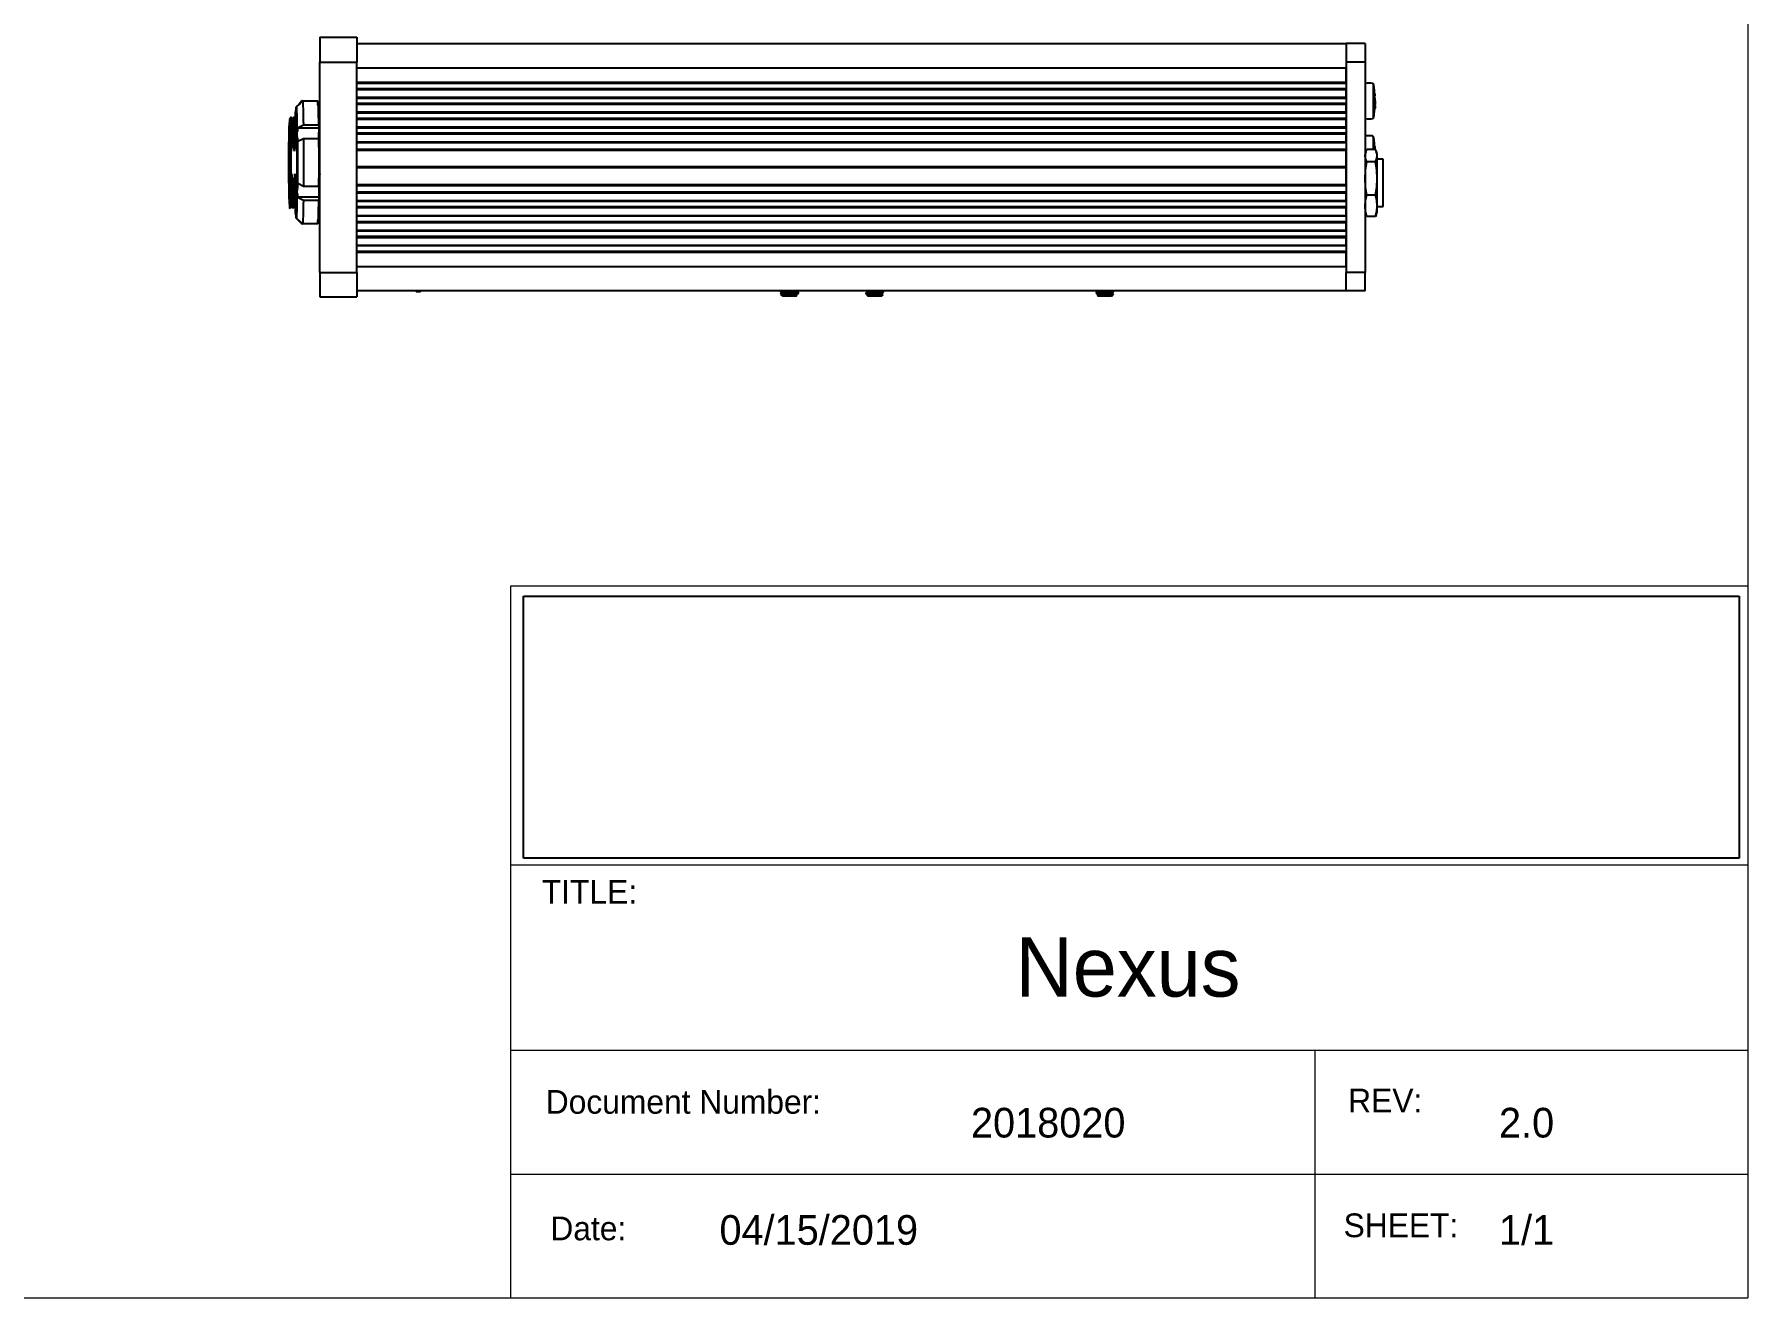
# Model space of a CAD drawing. Header units: inches. Extents: x 10 to 287, y 10 to 200.
# Drawn here: x 148.5 to 287, y 10 to 112.1 of the extents above; entities that cross this region are included whole.
import ezdxf

# ---------------------------------------------------------------- set-up
doc = ezdxf.new("R2010")
doc.units = ezdxf.units.IN
doc.header["$MEASUREMENT"] = 0
doc.layers.add('Layer 1', color=7, linetype='Continuous')
picture_1 = doc.add_image_def('image1.png', size_in_pixel=(1200, 255))

msp = doc.modelspace()

# ---------------------------------------------------------------- linework, layer by layer
at = {"layer": 'Layer 1', "color": 9, "lineweight": 18, "true_color": 0xc0c0c0}
for points in [[(286.98, 199.99), (286.98, 9.98)], [(186.97, 67.49), (186.97, 9.98)], [(286.98, 67.49), (186.97, 67.49)], [(186.97, 44.98), (286.98, 44.98)], [(186.97, 29.99), (286.98, 29.99)], [(251.99, 29.99), (251.99, 9.98)], [(186.97, 19.97), (286.98, 19.97)], [(9.98, 9.98), (286.98, 9.98)]]:
    msp.add_lwpolyline(points, dxfattribs=at)
at = {"layer": 'Layer 1', "color": 7, "lineweight": 25, "true_color": 0xffffff}
for points in [[(171.56, 111.87), (174.55, 111.87)], [(171.56, 111.87), (171.56, 111.83), (171.56, 111.72), (171.56, 111.51), (171.56, 111.27), (171.56, 110.98), (171.56, 110.63), (171.56, 110.24), (171.56, 109.85)], [(174.55, 111.87), (174.55, 111.83), (174.55, 111.72), (174.55, 111.51), (174.55, 111.27), (174.55, 110.98), (174.55, 110.63), (174.55, 110.24), (174.55, 109.85)], [(174.55, 111.37), (254.53, 111.37)], [(254.53, 111.37), (254.53, 111.34), (254.53, 111.23), (254.53, 111.12), (254.53, 110.91), (254.53, 110.7), (254.53, 110.42), (254.53, 110.14), (254.53, 109.85)], [(256.05, 111.37), (254.53, 111.37)], [(256.05, 111.37), (256.05, 111.34), (256.05, 111.23), (256.05, 111.12), (256.05, 110.91), (256.05, 110.7), (256.05, 110.42), (256.05, 110.14), (256.05, 109.85)], [(171.56, 109.85), (174.55, 109.85)], [(171.56, 92.85), (171.56, 109.85)], [(174.55, 92.85), (174.55, 109.85)], [(254.53, 109.85), (254.53, 92.85)], [(256.05, 109.85), (254.53, 109.85)], [(256.05, 109.85), (256.05, 92.85)], [(254.53, 109.36), (174.55, 109.36)], [(174.55, 108.23), (254.53, 108.23)], [(254.53, 108.2), (174.55, 108.2)], [(254.53, 108.13), (174.55, 108.13)], [(254.53, 108.23), (254.53, 109.36)], [(256.72, 108.13), (256.65, 108.13), (256.54, 108.16), (256.47, 108.16), (256.4, 108.16), (256.29, 108.16), (256.22, 108.16), (256.12, 108.13), (256.05, 108.13)], [(256.72, 108.13), (256.72, 108.09), (256.72, 108.02), (256.72, 107.84), (256.72, 107.63), (256.72, 107.35), (256.72, 107.03), (256.72, 106.72), (256.72, 106.36), (256.72, 106.05), (256.72, 105.8), (256.72, 105.55), (256.72, 105.41), (256.72, 105.34), (256.72, 105.3)], [(256.86, 107.1), (256.86, 107.21), (256.82, 107.35), (256.82, 107.49), (256.82, 107.6), (256.79, 107.74), (256.79, 107.84), (256.75, 107.99), (256.72, 108.13)], [(170.11, 106.72), (169.9, 106.47), (169.65, 106.26)], [(169.69, 106.26), (169.93, 106.47), (170.14, 106.72)], [(170.14, 106.72), (170.11, 106.72)], [(170.14, 106.72), (171.41, 106.72)], [(170.14, 106.72), (170.18, 106.61), (170.18, 106.47), (170.18, 106.29), (170.22, 106.08), (170.22, 105.8), (170.22, 105.48), (170.22, 105.16), (170.25, 104.77)], [(171.49, 104.77), (171.49, 105.16), (171.45, 105.48), (171.45, 105.8), (171.45, 106.08), (171.45, 106.29), (171.41, 106.47), (171.41, 106.61), (171.41, 106.72)], [(174.55, 107.74), (254.53, 107.74)], [(174.55, 107.7), (254.53, 107.7)], [(254.53, 107.63), (174.55, 107.63)], [(174.55, 107.03), (254.53, 107.03)], [(254.53, 107), (174.55, 107)], [(254.53, 106.93), (174.55, 106.93)], [(254.53, 107.03), (254.53, 107.63)], [(256.82, 107.1), (256.82, 107.14), (256.82, 107.21), (256.82, 107.24), (256.82, 107.28), (256.82, 107.32), (256.82, 107.35), (256.82, 107.39)], [(256.86, 107.14), (256.86, 107.17), (256.86, 107.21), (256.86, 107.24), (256.86, 107.28), (256.82, 107.32), (256.82, 107.35), (256.82, 107.39)], [(256.86, 107.14), (256.82, 107.14)], [(256.86, 107.1), (256.82, 107.1)], [(256.86, 106.86), (256.86, 106.86), (256.86, 106.89), (256.86, 106.93), (256.86, 106.96), (256.82, 107), (256.82, 107.03), (256.82, 107.07), (256.82, 107.1)], [(256.86, 107.1), (256.86, 107.1), (256.86, 107.14)], [(256.86, 106.72), (256.86, 106.72), (256.86, 106.75), (256.86, 106.79), (256.86, 106.82), (256.86, 106.86)], [(256.86, 106.72), (256.86, 106.68), (256.86, 106.64), (256.86, 106.61), (256.86, 106.57)], [(169.26, 105.45), (169.23, 105.37), (169.19, 105.34), (169.12, 105.23)], [(169.23, 105.37), (169.16, 105.27), (169.12, 105.16)], [(169.16, 105.23), (169.19, 105.3), (169.23, 105.37), (169.26, 105.45)], [(169.26, 105.41), (169.26, 105.45)], [(169.26, 105.45), (169.3, 105.37), (169.33, 105.34), (169.4, 105.23)], [(169.4, 103.29), (169.37, 103.86), (169.37, 104.35), (169.33, 104.88), (169.3, 105.27), (169.26, 105.45)], [(169.51, 105.45), (169.47, 105.37), (169.44, 105.34), (169.4, 105.23)], [(169.4, 105.23), (169.44, 105.3), (169.47, 105.37), (169.51, 105.45)], [(169.51, 105.41), (169.51, 105.45)], [(169.51, 105.45), (169.54, 105.37), (169.58, 105.34), (169.65, 105.23)], [(169.65, 103.29), (169.62, 103.86), (169.62, 104.35), (169.58, 104.88), (169.54, 105.27), (169.51, 105.45)], [(169.65, 106.22), (169.65, 106.22), (169.62, 106.15), (169.62, 106.01), (169.58, 105.8), (169.58, 105.52), (169.58, 105.37)], [(169.62, 105.3), (169.62, 105.37), (169.62, 105.52), (169.65, 105.55), (169.65, 105.52), (169.65, 105.37), (169.69, 105.2), (169.69, 104.95), (169.69, 104.63), (169.72, 104.25), (169.72, 103.79), (169.72, 103.33), (169.72, 102.8), (169.72, 102.27), (169.72, 101.74)], [(169.65, 106.26), (169.69, 106.26)], [(169.65, 106.26), (169.69, 106.19), (169.69, 106.05), (169.69, 105.87), (169.72, 105.66), (169.72, 105.37), (169.72, 105.06), (169.72, 104.7), (169.76, 104.32)], [(169.76, 101.74), (169.76, 102.34), (169.76, 102.94), (169.72, 103.51), (169.72, 104.03), (169.72, 104.53), (169.72, 104.95), (169.69, 105.34), (169.69, 105.66), (169.69, 105.94), (169.65, 106.12), (169.65, 106.19), (169.65, 106.22)], [(169.65, 105.37), (169.65, 105.3), (169.65, 105.27)], [(169.65, 105.3), (169.65, 105.23)], [(171.52, 105.45), (171.49, 105.41)], [(171.56, 105.34), (171.52, 105.45)], [(171.56, 105.41), (171.52, 105.45)], [(174.55, 106.54), (254.53, 106.54)], [(174.55, 106.5), (254.53, 106.5)], [(254.53, 106.43), (174.55, 106.43)], [(174.55, 105.83), (254.53, 105.83)], [(254.53, 105.8), (174.55, 105.8)], [(254.53, 105.73), (174.55, 105.73)], [(174.55, 105.34), (254.53, 105.34)], [(174.55, 105.27), (254.53, 105.27)], [(254.53, 105.83), (254.53, 106.43)], [(256.05, 105.3), (256.12, 105.3), (256.22, 105.27), (256.29, 105.27), (256.4, 105.27), (256.47, 105.27), (256.54, 105.27), (256.65, 105.3), (256.72, 105.3)], [(256.72, 105.3), (256.75, 105.45), (256.79, 105.55), (256.79, 105.69), (256.82, 105.83), (256.82, 105.94), (256.82, 106.08), (256.86, 106.19), (256.86, 106.33)], [(256.86, 106.57), (256.86, 106.54), (256.86, 106.5), (256.86, 106.47), (256.86, 106.43), (256.82, 106.4), (256.82, 106.36), (256.82, 106.33)], [(256.86, 106.33), (256.82, 106.33)], [(256.82, 106.01), (256.82, 106.05), (256.82, 106.08), (256.82, 106.12), (256.82, 106.15), (256.82, 106.19), (256.82, 106.22), (256.82, 106.26), (256.82, 106.33)], [(256.86, 106.29), (256.82, 106.29)], [(256.86, 106.29), (256.86, 106.26), (256.86, 106.22), (256.86, 106.19), (256.86, 106.15), (256.82, 106.12), (256.82, 106.08), (256.82, 106.05), (256.82, 106.01)], [(256.86, 106.33), (256.86, 106.33), (256.86, 106.29)], [(169.12, 105.23), (169.12, 105.2), (169.12, 105.09), (169.09, 104.88), (169.09, 104.56), (169.09, 104.18), (169.05, 103.72), (169.05, 103.19), (169.05, 102.94)], [(169.23, 101.74), (169.23, 101.25), (169.23, 100.75), (169.19, 100.26), (169.19, 99.84), (169.19, 99.45), (169.19, 99.13), (169.16, 98.85), (169.16, 98.67), (169.16, 98.53), (169.12, 98.5), (169.12, 98.53), (169.12, 98.67), (169.09, 98.85), (169.09, 99.13), (169.09, 99.45), (169.09, 99.84), (169.05, 100.26), (169.05, 100.75), (169.05, 101.25), (169.05, 101.74), (169.05, 102.27), (169.05, 102.76), (169.05, 103.22), (169.09, 103.65), (169.09, 104.03), (169.09, 104.39), (169.09, 104.63), (169.12, 104.85), (169.12, 104.95), (169.12, 104.99), (169.16, 104.95), (169.16, 104.85), (169.16, 104.63), (169.19, 104.39), (169.19, 104.03), (169.19, 103.65), (169.19, 103.22), (169.23, 102.76), (169.23, 102.27), (169.23, 101.74)], [(169.16, 105.23), (169.12, 105.23)], [(169.26, 102.66), (169.26, 103.51), (169.23, 104.21), (169.19, 104.77), (169.16, 105.13), (169.12, 105.23)], [(169.12, 105.23), (169.16, 105.23)], [(169.23, 102.94), (169.19, 103.72), (169.19, 104.18), (169.19, 104.56), (169.19, 104.88), (169.16, 105.09), (169.16, 105.23)], [(169.4, 105.23), (169.4, 105.23)], [(169.51, 102.66), (169.51, 103.51), (169.47, 104.21), (169.44, 104.77), (169.4, 105.13), (169.4, 105.23)], [(169.65, 105.23), (169.65, 105.23)], [(169.69, 104.95), (169.69, 105.13), (169.65, 105.23)], [(169.76, 104.32), (169.72, 104.21), (169.72, 103.89), (169.76, 103.68)], [(170.25, 104.77), (169.76, 104.53)], [(171.49, 104.53), (169.76, 104.53)], [(169.76, 104.53), (169.76, 104.32)], [(171.49, 104.77), (170.25, 104.77)], [(171.49, 104.77), (171.49, 104.53)], [(171.49, 104.53), (171.49, 103.68)], [(171.49, 103.68), (171.49, 104.21)], [(254.53, 105.23), (174.55, 105.23)], [(174.55, 104.63), (254.53, 104.63)], [(254.53, 104.6), (174.55, 104.6)], [(254.53, 104.53), (174.55, 104.53)], [(174.55, 104.14), (254.53, 104.14)], [(174.55, 104.07), (254.53, 104.07)], [(254.53, 104.03), (174.55, 104.03)], [(254.53, 104.63), (254.53, 105.23)], [(254.53, 103.43), (254.53, 104.03)], [(256.72, 103.86), (256.65, 103.89), (256.54, 103.89), (256.47, 103.89), (256.4, 103.89), (256.29, 103.89), (256.22, 103.89), (256.12, 103.89), (256.05, 103.86)], [(169.05, 102.94), (169.05, 100.4)], [(169.23, 100.4), (169.23, 102.94)], [(169.23, 102.94), (169.26, 102.66)], [(169.26, 102.66), (169.3, 102.94), (169.33, 103.12), (169.4, 103.29)], [(169.4, 103.29), (169.44, 103.05), (169.47, 102.83), (169.51, 102.66)], [(169.51, 102.66), (169.58, 102.94), (169.62, 103.12), (169.65, 103.29)], [(169.65, 103.29), (169.69, 103.05), (169.72, 102.91)], [(169.76, 103.68), (169.79, 103.47)], [(169.76, 103.68), (169.76, 103.22), (169.76, 102.73), (169.76, 102.23), (169.76, 101.74), (169.76, 101.25), (169.76, 100.75), (169.76, 100.26), (169.76, 99.8)], [(169.79, 103.47), (170.25, 103.68)], [(170.25, 103.68), (171.49, 103.68)], [(170.25, 103.68), (170.25, 103.22), (170.25, 102.73), (170.25, 102.23), (170.25, 101.74), (170.25, 101.25), (170.25, 100.75), (170.25, 100.26), (170.25, 99.8)], [(171.49, 99.8), (171.49, 100.26), (171.52, 100.75), (171.52, 101.25), (171.52, 101.74), (171.52, 102.23), (171.52, 102.73), (171.49, 103.22), (171.49, 103.68)], [(171.52, 102.66), (171.49, 103.51), (171.49, 103.58)], [(171.52, 102.66), (171.56, 102.8)], [(171.52, 102.76), (171.52, 102.66)], [(174.55, 103.43), (254.53, 103.43)], [(254.53, 103.4), (174.55, 103.4)], [(254.53, 103.33), (174.55, 103.33)], [(174.55, 102.83), (254.53, 102.83)], [(174.55, 102.8), (254.53, 102.8)], [(254.53, 102.73), (174.55, 102.73)], [(254.53, 101.42), (254.53, 102.73)], [(256.05, 102.31), (256.08, 102.55), (256.19, 102.8)], [(256.12, 102.62), (256.05, 102.45)], [(256.89, 102.8), (256.19, 102.8)], [(256.72, 103.86), (256.72, 103.86), (256.72, 103.75), (256.72, 103.61), (256.72, 103.4), (256.72, 103.12), (256.72, 102.8)], [(256.86, 102.83), (256.86, 102.98), (256.82, 103.08), (256.82, 103.22), (256.82, 103.36), (256.79, 103.47), (256.79, 103.61), (256.75, 103.72), (256.72, 103.86)], [(256.82, 102.87), (256.82, 102.91), (256.82, 102.94), (256.82, 102.98), (256.82, 103.01), (256.82, 103.05), (256.82, 103.08), (256.82, 103.12), (256.82, 103.15)], [(256.86, 102.91), (256.86, 102.94), (256.86, 102.98), (256.86, 103.01), (256.82, 103.05), (256.82, 103.08), (256.82, 103.12), (256.82, 103.15)], [(256.86, 102.91), (256.82, 102.91)], [(256.82, 102.8), (256.82, 102.83), (256.82, 102.87)], [(256.86, 102.83), (256.82, 102.83)], [(256.86, 102.83), (256.86, 102.83), (256.86, 102.87), (256.86, 102.91)], [(257.03, 102.31), (257, 102.55), (256.89, 102.8)], [(257.03, 102.45), (256.96, 102.62)], [(169.72, 101.74), (169.72, 101.21), (169.72, 100.68), (169.72, 100.15), (169.72, 99.69), (169.72, 99.27), (169.69, 98.88), (169.69, 98.57), (169.69, 98.28), (169.65, 98.11), (169.65, 98), (169.65, 97.93), (169.62, 98), (169.62, 98.04)], [(169.65, 97.26), (169.65, 97.3), (169.65, 97.4), (169.69, 97.58), (169.69, 97.83), (169.69, 98.14), (169.72, 98.53), (169.72, 98.95), (169.72, 99.45), (169.72, 100.01), (169.76, 100.58), (169.76, 101.14), (169.76, 101.74)], [(174.55, 101.42), (254.53, 101.42)], [(174.55, 101.35), (254.53, 101.35)], [(254.53, 101.35), (174.55, 101.35)], [(254.53, 101.32), (174.55, 101.32)], [(254.53, 99.98), (254.53, 101.32)], [(256.19, 101.81), (256.08, 102.06), (256.05, 102.31)], [(256.05, 100.44), (256.08, 101.14), (256.19, 101.81)], [(256.89, 101.81), (256.19, 101.81)], [(256.89, 101.81), (257, 102.06), (257.03, 102.31)], [(257.03, 100.44), (257, 101.14), (256.89, 101.81)], [(257.03, 102.31), (257.03, 102.38), (257.03, 102.45)], [(257.03, 100.44), (257.03, 100.75), (257.03, 101.04), (257.03, 101.32), (257.03, 101.56), (257.03, 101.81), (257.03, 101.99), (257.03, 102.16), (257.03, 102.31)], [(257.53, 102.02), (257.03, 102.02)], [(257.53, 99.38), (257.53, 99.77), (257.53, 100.15), (257.53, 100.54), (257.53, 100.89), (257.53, 101.25), (257.53, 101.53), (257.53, 101.74), (257.53, 101.92), (257.53, 101.99), (257.53, 102.02)], [(169.05, 100.4), (169.05, 99.73), (169.09, 99.24), (169.09, 98.81), (169.09, 98.5), (169.12, 98.21), (169.12, 98.07), (169.12, 98.04)], [(169.12, 98.04), (169.16, 98.07), (169.16, 98.21), (169.19, 98.42), (169.19, 98.78), (169.19, 99.2), (169.23, 99.66), (169.23, 100.22), (169.23, 100.4)], [(169.3, 100.82), (169.26, 100.61), (169.23, 100.4)], [(169.26, 98.25), (169.26, 98.35), (169.3, 98.71), (169.3, 99.27), (169.3, 99.98), (169.3, 100.82)], [(169.44, 100.19), (169.37, 100.47), (169.33, 100.65), (169.3, 100.82)], [(169.4, 98.04), (169.4, 98.14), (169.4, 98.53), (169.4, 99.13), (169.44, 99.62), (169.44, 100.19)], [(169.54, 100.82), (169.51, 100.54), (169.47, 100.37), (169.44, 100.19)], [(169.51, 98.25), (169.51, 98.35), (169.54, 98.71), (169.54, 99.27), (169.54, 99.98), (169.54, 100.82)], [(169.69, 100.19), (169.62, 100.47), (169.58, 100.65), (169.54, 100.82)], [(169.65, 98.04), (169.65, 98.14), (169.65, 98.53), (169.69, 99.13), (169.69, 99.62), (169.69, 100.19)], [(169.72, 100.4), (169.72, 100.37), (169.69, 100.19)], [(169.76, 99.8), (169.76, 99.73), (169.72, 99.38), (169.76, 99.17)], [(169.79, 100.05), (169.76, 99.8)], [(170.25, 99.8), (169.79, 100.05)], [(171.49, 99.8), (170.25, 99.8)], [(171.49, 99.8), (171.49, 98.95)], [(171.56, 100.82), (171.52, 100.58)], [(174.55, 99.98), (254.53, 99.98)], [(254.53, 99.94), (174.55, 99.94)], [(254.53, 99.87), (174.55, 99.87)], [(256.19, 99.1), (256.08, 99.77), (256.05, 100.44)], [(256.89, 99.1), (257, 99.77), (257.03, 100.44)], [(257.03, 98.25), (257.03, 98.46), (257.03, 98.67), (257.03, 98.95), (257.03, 99.24), (257.03, 99.52), (257.03, 99.84), (257.03, 100.15), (257.03, 100.44)], [(169.76, 99.17), (169.72, 98.78), (169.72, 98.42), (169.72, 98.11), (169.72, 97.83), (169.69, 97.61), (169.69, 97.44), (169.69, 97.3), (169.65, 97.26)], [(169.76, 99.17), (169.76, 98.95)], [(169.76, 98.95), (170.25, 98.71)], [(171.49, 98.95), (169.76, 98.95)], [(170.25, 98.71), (170.22, 98.35), (170.22, 98), (170.22, 97.68), (170.22, 97.4), (170.18, 97.19), (170.18, 97.01), (170.18, 96.87), (170.14, 96.8)], [(170.25, 98.71), (171.49, 98.71)], [(171.41, 96.8), (171.41, 96.87), (171.41, 97.01), (171.45, 97.19), (171.45, 97.4), (171.45, 97.68), (171.45, 98), (171.49, 98.35), (171.49, 98.71)], [(171.49, 98.95), (171.49, 98.71)], [(174.55, 99.38), (254.53, 99.38)], [(174.55, 99.34), (254.53, 99.34)], [(254.53, 99.27), (174.55, 99.27)], [(174.55, 98.67), (254.53, 98.67)], [(254.53, 98.64), (174.55, 98.64)], [(254.53, 98.6), (174.55, 98.6)], [(254.53, 98.67), (254.53, 99.27)], [(256.05, 98.25), (256.08, 98.67), (256.19, 99.1)], [(256.89, 99.1), (256.19, 99.1)], [(257.03, 98.25), (257, 98.67), (256.89, 99.1)], [(257.53, 98.18), (257.53, 98.18), (257.53, 98.32), (257.53, 98.5), (257.53, 98.74), (257.53, 99.02), (257.53, 99.38)], [(169.12, 98.04), (169.19, 98.14), (169.26, 98.25)], [(169.26, 98.25), (169.33, 98.14), (169.37, 98.04)], [(169.4, 98.04), (169.44, 98.14), (169.51, 98.25)], [(169.51, 98.25), (169.58, 98.14), (169.65, 98.04)], [(169.58, 98.11), (169.58, 97.97), (169.58, 97.68), (169.62, 97.47), (169.62, 97.33), (169.65, 97.26)], [(169.69, 97.26), (169.65, 97.26)], [(169.65, 97.26), (169.65, 97.26)], [(170.14, 96.8), (170.11, 96.84), (169.69, 97.26)], [(169.69, 97.23), (170.07, 96.84), (170.11, 96.8)], [(171.49, 98.18), (171.52, 98.25)], [(171.52, 98.25), (171.56, 98.18)], [(174.55, 98.18), (254.53, 98.18)], [(174.55, 98.14), (254.53, 98.14)], [(254.53, 98.07), (174.55, 98.07)], [(174.55, 97.47), (254.53, 97.47)], [(254.53, 97.44), (174.55, 97.44)], [(254.53, 97.4), (174.55, 97.4)], [(174.55, 96.98), (254.53, 96.98)], [(254.53, 97.47), (254.53, 98.07)], [(256.19, 97.37), (256.08, 97.79), (256.05, 98.25)], [(256.05, 97.72), (256.12, 97.54)], [(256.12, 97.54), (256.19, 97.37)], [(256.89, 97.37), (256.19, 97.37)], [(256.89, 97.37), (257, 97.79), (257.03, 98.25)], [(256.96, 97.54), (256.89, 97.37)], [(256.96, 97.54), (257.03, 97.72)], [(257.03, 97.72), (257.03, 97.72), (257.03, 97.75), (257.03, 97.79), (257.03, 97.9), (257.03, 98.07), (257.03, 98.25)], [(257.03, 98.18), (257.53, 98.18)], [(170.11, 96.8), (170.14, 96.8)], [(171.41, 96.8), (170.14, 96.8)], [(174.55, 96.94), (254.53, 96.94)], [(254.53, 96.87), (174.55, 96.87)], [(174.55, 96.27), (254.53, 96.27)], [(254.53, 96.24), (174.55, 96.24)], [(254.53, 96.2), (174.55, 96.2)], [(174.55, 95.78), (254.53, 95.78)], [(174.55, 95.74), (254.53, 95.74)], [(254.53, 95.67), (174.55, 95.67)], [(254.53, 96.27), (254.53, 96.87)], [(254.53, 95.07), (254.53, 95.67)], [(174.55, 95.07), (254.53, 95.07)], [(254.53, 95.04), (174.55, 95.04)], [(254.53, 95), (174.55, 95)], [(174.55, 94.58), (254.53, 94.58)], [(174.55, 94.54), (254.53, 94.54)], [(254.53, 94.47), (174.55, 94.47)], [(254.53, 93.34), (254.53, 94.47)], [(171.56, 92.85), (174.55, 92.85)], [(171.56, 92.85), (171.56, 92.46), (171.56, 92.11), (171.56, 91.76), (171.56, 91.44), (171.56, 91.19), (171.56, 91.02), (171.56, 90.91), (171.56, 90.88)], [(174.55, 93.34), (254.53, 93.34)], [(174.55, 92.85), (174.55, 92.46), (174.55, 92.11), (174.55, 91.76), (174.55, 91.44), (174.55, 91.19), (174.55, 91.02), (174.55, 90.91), (174.55, 90.88)], [(254.53, 91.37), (254.53, 91.4), (254.53, 91.48), (254.53, 91.62), (254.53, 91.79), (254.53, 92.04), (254.53, 92.29), (254.53, 92.57), (254.53, 92.85)], [(256.05, 92.85), (254.53, 92.85)], [(256.05, 91.37), (256.05, 91.4), (256.05, 91.48), (256.05, 91.62), (256.05, 91.79), (256.05, 92.04), (256.05, 92.29), (256.05, 92.57), (256.05, 92.85)], [(171.56, 90.88), (174.55, 90.88)], [(254.53, 91.37), (174.55, 91.37)], [(179.35, 91.37), (179.35, 91.3)], [(179.71, 91.3), (179.67, 91.3), (179.63, 91.3), (179.6, 91.3), (179.53, 91.3), (179.46, 91.3), (179.39, 91.3), (179.35, 91.3)], [(179.71, 91.3), (179.71, 91.37)], [(208.81, 91.33), (208.84, 91.37)], [(209.44, 91.37), (209.41, 91.37), (209.2, 91.33), (208.99, 91.33), (208.84, 91.33), (208.81, 91.3)], [(208.81, 91.37), (208.81, 91.37)], [(208.81, 91.33), (208.81, 91.3)], [(208.81, 91.3), (208.88, 91.26), (208.92, 91.23)], [(208.95, 91.19), (208.88, 91.12), (208.81, 91.09)], [(208.81, 91.12), (208.81, 91.12), (208.88, 91.12)], [(208.81, 91.09), (208.99, 90.95)], [(208.88, 91.12), (208.95, 91.12), (208.99, 91.12), (209.09, 91.12), (209.16, 91.12), (209.27, 91.12), (209.34, 91.12), (209.44, 91.12), (209.55, 91.12)], [(208.92, 91.23), (208.92, 91.16)], [(208.95, 91.23), (208.95, 91.23), (209.02, 91.26), (209.13, 91.26), (209.3, 91.26), (209.48, 91.3), (209.69, 91.3), (209.87, 91.33), (210.01, 91.33), (210.08, 91.33), (210.11, 91.33)], [(210.11, 91.3), (210.11, 91.3), (210.08, 91.26), (209.97, 91.26), (209.8, 91.26), (209.62, 91.23), (209.41, 91.23), (209.23, 91.23), (209.06, 91.19), (208.99, 91.19), (208.95, 91.16)], [(209.41, 90.95), (209.23, 90.95), (209.06, 90.95), (208.99, 90.95)], [(209.55, 91.12), (209.3, 91.09), (209.2, 91.05), (209.13, 91.05), (209.09, 91.02), (209.09, 90.98)], [(209.09, 90.98), (209.13, 91.02), (209.23, 91.02), (209.41, 91.05), (209.62, 91.05), (209.8, 91.05), (209.97, 91.09), (210.08, 91.09), (210.11, 91.09)], [(209.66, 90.98), (209.59, 90.98), (209.51, 90.98), (209.41, 90.98), (209.34, 90.98), (209.27, 90.98), (209.2, 90.98), (209.13, 90.98), (209.09, 90.98)], [(210.08, 90.95), (210.04, 90.95), (209.97, 90.95), (209.8, 90.95), (209.62, 90.95), (209.41, 90.95)], [(210.22, 91.19), (210.22, 91.16), (210.15, 91.16), (210.01, 91.16), (209.8, 91.12), (209.55, 91.12)], [(209.66, 90.98), (209.8, 91.02), (209.97, 91.02), (210.08, 91.02), (210.15, 91.02)], [(210.08, 91.33), (210.11, 91.37)], [(210.08, 91.09), (210.15, 91.12), (210.26, 91.19)], [(210.08, 90.95), (210.15, 91.02)], [(210.11, 91.3), (210.11, 91.37)], [(210.26, 91.23), (210.18, 91.26), (210.11, 91.3)], [(210.11, 91.05), (210.11, 91.09)], [(210.26, 91.19), (210.26, 91.23)], [(215.69, 91.19), (215.69, 91.19), (215.79, 91.19), (215.94, 91.23), (216.11, 91.23), (216.36, 91.23), (216.61, 91.26), (216.82, 91.26), (216.99, 91.26), (217.1, 91.3), (217.13, 91.3)], [(217.13, 91.26), (217.13, 91.26), (217.03, 91.23), (216.89, 91.23), (216.68, 91.23), (216.46, 91.19), (216.22, 91.19), (216.01, 91.16), (215.83, 91.16), (215.72, 91.16), (215.69, 91.12)], [(215.83, 91.26), (215.76, 91.23), (215.69, 91.19)], [(215.69, 91.19), (215.69, 91.12)], [(215.69, 91.12), (215.79, 91.09), (215.83, 91.05)], [(215.72, 91.37), (215.79, 91.33), (215.83, 91.3)], [(216.96, 91.37), (216.96, 91.37), (216.85, 91.33), (216.71, 91.33), (216.5, 91.33), (216.32, 91.3), (216.11, 91.3), (215.97, 91.26), (215.86, 91.26), (215.83, 91.26)], [(215.83, 91.3), (215.83, 91.33), (215.9, 91.33), (216.04, 91.33), (216.18, 91.37), (216.22, 91.37)], [(215.83, 91.3), (215.83, 91.26)], [(215.83, 91.05), (215.83, 91.05), (215.86, 91.09), (215.97, 91.09), (216.11, 91.09), (216.32, 91.12), (216.5, 91.12), (216.71, 91.16), (216.85, 91.16), (216.96, 91.16), (216.99, 91.19)], [(216.99, 91.12), (216.99, 91.12), (216.92, 91.12), (216.78, 91.09), (216.64, 91.09), (216.43, 91.05), (216.22, 91.05), (216.04, 91.05), (215.94, 91.02), (215.83, 91.02)], [(215.83, 90.98), (215.83, 91.02), (215.86, 91.02), (215.94, 91.02), (216.11, 91.02), (216.29, 91.02), (216.5, 91.05), (216.71, 91.05), (216.89, 91.05), (217.03, 91.05), (217.1, 91.09)], [(215.83, 91.05), (215.83, 91.02)], [(215.83, 90.98), (215.86, 90.95)], [(216.96, 90.95), (216.92, 90.95), (216.85, 90.95), (216.68, 90.95), (216.46, 90.95), (216.29, 90.95), (216.08, 90.95), (215.94, 90.95), (215.86, 90.95)], [(216.96, 91.16), (217.06, 91.19), (217.13, 91.26)], [(216.96, 90.95), (217.1, 91.09)], [(216.99, 91.12), (216.99, 91.19)], [(217.1, 91.09), (217.06, 91.09), (216.99, 91.12)], [(217.13, 91.3), (217.06, 91.33), (217.03, 91.37)], [(217.13, 91.26), (217.13, 91.3)], [(234.32, 91.23), (234.32, 91.23), (234.39, 91.26), (234.53, 91.26), (234.7, 91.26), (234.95, 91.3), (235.2, 91.3), (235.41, 91.33), (235.58, 91.33), (235.69, 91.33), (235.73, 91.37)], [(235.73, 91.3), (235.73, 91.3), (235.66, 91.3), (235.48, 91.26), (235.27, 91.26), (235.06, 91.26), (234.81, 91.23), (234.6, 91.23), (234.42, 91.23), (234.32, 91.19)], [(234.42, 91.3), (234.39, 91.26), (234.32, 91.23)], [(234.32, 91.23), (234.32, 91.19)], [(234.32, 91.19), (234.39, 91.16), (234.42, 91.12)], [(234.39, 91.02), (234.42, 91.05), (234.53, 91.05), (234.67, 91.05), (234.88, 91.05), (235.09, 91.09), (235.3, 91.09), (235.51, 91.09), (235.66, 91.09), (235.73, 91.12)], [(234.42, 91.05), (234.39, 91.05)], [(234.39, 91.02), (234.49, 90.95)], [(234.42, 91.37), (234.42, 91.3)], [(234.42, 91.12), (234.42, 91.12), (234.46, 91.12), (234.56, 91.16), (234.7, 91.16), (234.91, 91.16), (235.09, 91.19), (235.3, 91.19), (235.44, 91.23), (235.55, 91.23), (235.62, 91.23)], [(235.62, 91.19), (235.58, 91.16), (235.51, 91.16), (235.37, 91.16), (235.2, 91.12), (235.02, 91.12), (234.81, 91.12), (234.63, 91.09), (234.53, 91.09), (234.46, 91.05), (234.42, 91.05)], [(234.42, 91.12), (234.42, 91.05)], [(234.91, 91.37), (234.91, 91.37), (234.7, 91.33), (234.56, 91.33), (234.46, 91.33), (234.46, 91.3)], [(235.55, 90.95), (235.55, 90.95), (235.51, 90.95), (235.37, 90.95), (235.2, 90.95), (234.99, 90.95), (234.77, 90.95), (234.6, 90.95), (234.53, 90.95), (234.49, 90.95)], [(235.55, 90.95), (235.73, 91.12)], [(235.58, 91.23), (235.66, 91.26), (235.73, 91.3)], [(235.62, 91.19), (235.62, 91.23)], [(235.73, 91.12), (235.69, 91.16), (235.62, 91.19)], [(235.73, 91.3), (235.73, 91.37)], [(256.05, 91.37), (254.53, 91.37)]]:
    msp.add_lwpolyline(points, dxfattribs=at)
msp.add_open_spline([(208.88, 91.12), (208.88, 91.12), (209.02, 91.12), (209.02, 91.12), (209.02, 91.12), (209.23, 91.16), (209.23, 91.16), (209.23, 91.16), (209.48, 91.16), (209.48, 91.16), (209.48, 91.16), (209.69, 91.16), (209.69, 91.16), (209.69, 91.16), (209.94, 91.19), (209.94, 91.19), (209.94, 91.19), (210.11, 91.19), (210.11, 91.19), (210.11, 91.19), (210.22, 91.23), (210.22, 91.23), (210.22, 91.23), (210.26, 91.23), (210.26, 91.23), (210.26, 91.23), (210.22, 91.23), (210.22, 91.23)], degree=3, knots=[0, 0, 0, 0, 1, 1, 1, 2, 2, 2, 3, 3, 3, 4, 4, 4, 5, 5, 5, 6, 6, 6, 7, 7, 7, 8, 8, 8, 9, 9, 9, 9], dxfattribs=at)

# ---------------------------------------------------------------- texts
at = {"layer": 'Layer 1', "color": 7, "true_color": 0xffffff, "attachment_point": 7}
for s, insert, char_height in [('\\fCabin,Bold|b0|i0|c0|p34;\\W1.00021;TITLE:', (189.51, 41.84), 1.9191), ('\\fCabin,Bold|b0|i0|c0|p34;\\W1.00033;Nexus', (227.79, 34.26), 4.7978), ('\\fCabin,Bold|b0|i0|c0|p34;\\W1;Document Number:', (189.83, 24.83), 1.9191), ('\\fCabin,Bold|b0|i0|c0|p34;\\W1.00055;REV:', (254.69, 24.96), 1.9191), ('\\fCabin,Bold|b0|i0|c0|p34;\\W1;2018020', (224.2, 22.9), 2.3987), ('\\fCabin,Bold|b0|i0|c0|p34;\\W1;2.0', (266.88, 22.9), 2.3988), ('\\fCabin,Bold|b0|i0|c0|p34;\\W1;04/15/2019', (203.87, 14.23), 2.3987), ('\\fCabin,Bold|b0|i0|c0|p34;\\W1.0005;SHEET:', (254.32, 14.85), 1.9191), ('\\fCabin,Bold|b0|i0|c0|p34;\\W1.0002;1/1', (266.88, 14.23), 2.3989), ('\\fCabin,Bold|b0|i0|c0|p34;\\W1.00043;Date:', (190.2, 14.6), 1.9191)]:
    msp.add_mtext(s, dxfattribs=dict(at, insert=insert, char_height=char_height))

# ---------------------------------------------------------------- pictures from other files: only their frames are drawn
at = {"layer": 'Layer 1'}
image = msp.add_image(picture_1, insert=(188.03, 45.51), size_in_units=(98.25, 21.17), dxfattribs=at)

doc.saveas('drawing.dxf')
